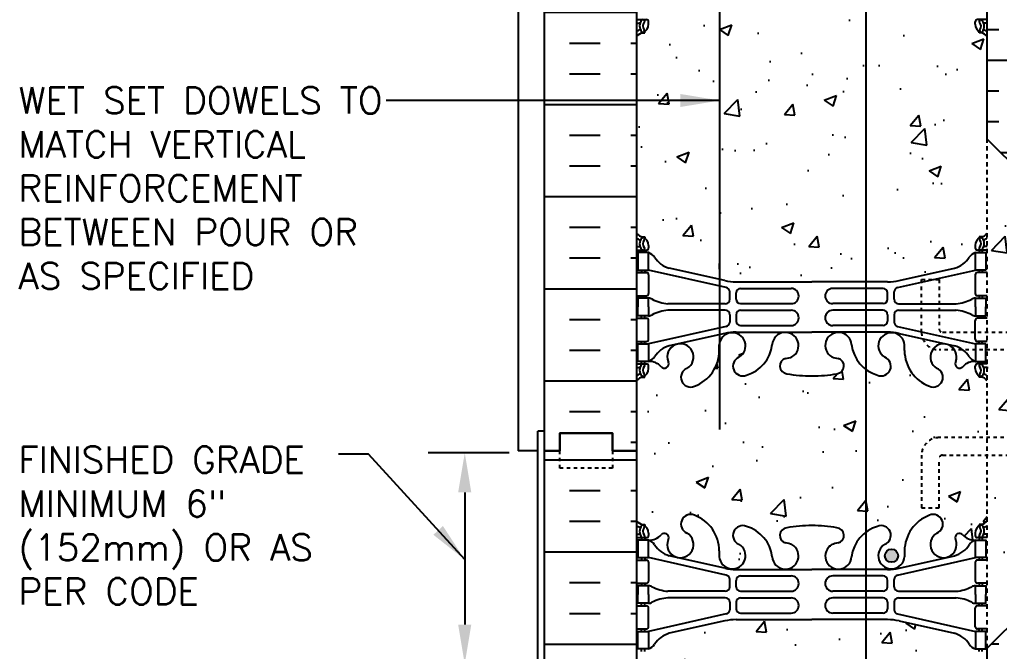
# Model space of a CAD drawing. Header units: inches. Extents: x 23.5 to 82.7, y -12.5 to 63.7.
# Drawn here: x 28.64 to 56.57, y 17.29 to 35.29 of the extents above; entities that cross this region are included whole.
import ezdxf

# ---------------------------------------------------------------- set-up
doc = ezdxf.new("R2010")
doc.units = ezdxf.units.IN
doc.header["$LTSCALE"] = 0.5
doc.header["$MEASUREMENT"] = 0
doc.linetypes.add('DASHED2', pattern=[0.375, 0.25, -0.125])
doc.linetypes.add('HIDDEN2', pattern=[0.1875, 0.125, -0.0625])
for name, color, linetype in [('HATCH', 12, 'Continuous'), ('LINE15', 9, 'Continuous'), ('line25', 2, 'Continuous'), ('LINE3', 3, 'Continuous'), ('LINE50', 5, 'Continuous'), ('LINE9', 9, 'Continuous'), ('TEXT', 4, 'Continuous'), ('Web_Edge', 9, 'Continuous')]:
    doc.layers.add(name, color=color, linetype=linetype)
doc.styles.add('DIM', font='romans.shx', dxfattribs={"width": 0.7})
doc.styles.add('ROMANS', font='romans.shx', dxfattribs={"height": 1.125})
doc.dimstyles.new('ext_12', dxfattribs={"dimscale": 12, "dimtxt": 0.09375, "dimasz": 0.09375, "dimexe": 0.09375, "dimexo": 0.0625, "dimgap": 0.0625, "dimtad": 1, "dimdec": 1, "dimzin": 3, "dimdsep": 46, "dimlunit": 4, "dimtxsty": 'DIM', "dimcen": 0.09, "dimdle": 0.09375, "dimclrt": 4, "dimadec": 0, "dimazin": 0, "dimtfac": 1, "dimtdec": 1, "dimtmove": 2, "dimatfit": 3, "dimfxl": 1, "dimfrac": 2, "dimtolj": 1, "dimtzin": 0, "dimarcsym": 0})

msp = doc.modelspace()

# ---------------------------------------------------------------- hatches: boundary and pattern name
at = {"layer": 'HATCH'}
h = msp.add_hatch(dxfattribs=at)
h.set_pattern_fill('AR-CONC', color=256, scale=0.5)
h.paths.add_polyline_path([(48.606, 54.129), (47.163, 53.807, 0.17445), (46.755, 53.511, -0.168672), (46.569, 53.362), (46.464, 53.362), (46.464, 53.292), (46.512, 53.292, -0.414214), (46.574, 53.229), (46.574, 53.162, -0.249069), (46.464, 52.954), (46.464, 52.913), (46.374, 52.913, 0.088416), (46.228, 52.815), (46.228, 47.2, 0.088416), (46.374, 47.103), (46.464, 47.103), (46.464, 47.061, -0.249069), (46.574, 46.854), (46.574, 46.786, -0.414214), (46.512, 46.724), (46.464, 46.724), (46.464, 46.654), (46.569, 46.654, -0.168672), (46.755, 46.504, 0.17445), (47.163, 46.208), (48.606, 45.886)])
h.paths.add_polyline_path([(51.211, 54.196), (49.07, 54.196, 0.054974), (48.744, 54.16), (48.606, 54.129), (48.606, 45.886), (48.744, 45.855, 0.054974), (49.07, 45.819), (51.211, 45.819)])
h.paths.add_polyline_path([(56.228, 52.815, 0.08841), (56.082, 52.913), (55.992, 52.913), (55.992, 52.954, -0.249069), (55.882, 53.162), (55.882, 53.229, -0.414214), (55.945, 53.292), (55.992, 53.292), (55.992, 53.362), (55.887, 53.362, -0.168672), (55.701, 53.511, 0.17445), (55.294, 53.807), (53.713, 54.16, 0.054974), (53.386, 54.196), (51.211, 54.196), (51.211, 45.819), (51.228, 45.819), (53.386, 45.819, 0.054974), (53.713, 45.855), (55.294, 46.208, 0.17445), (55.701, 46.504, -0.168672), (55.887, 46.654), (55.992, 46.654), (55.992, 46.724), (55.945, 46.724, -0.414214), (55.882, 46.786), (55.882, 46.854, -0.249069), (55.992, 47.061), (55.992, 47.103), (56.082, 47.103, 0.08841), (56.228, 47.2)])
h.paths.add_polyline_path([(51.211, 58.115), (51.103, 58.008), (51.103, 59.008), (51.103, 60.008), (50.103, 59.008), (46.228, 59.008), (46.228, 57.008, 0.088416), (46.374, 56.91), (46.464, 56.91), (46.464, 56.869, -0.249069), (46.574, 56.662), (46.574, 56.594, -0.414214), (46.512, 56.532), (46.464, 56.532), (46.464, 56.462), (46.569, 56.462), (46.569, 55.962), (48.787, 55.465, -0.351061), (48.885, 55.343), (48.885, 55.131, -0.414214), (48.76, 55.006), (47.122, 55.006, -0.103731), (46.661, 55.14, 0.108703), (46.569, 55.162), (46.569, 54.912), (46.569, 54.662, 0.108703), (46.661, 54.683, -0.103731), (47.122, 54.817), (48.76, 54.817, -0.414214), (48.885, 54.692), (48.885, 54.48, -0.351061), (48.787, 54.358), (46.569, 53.862), (46.569, 53.362, 0.155529), (46.745, 53.496, -0.180914), (47.163, 53.807), (48.606, 54.129), (48.744, 54.16, -0.054974), (49.07, 54.196), (51.211, 54.196), (51.211, 55.627), (50.472, 55.634, 0.767802), (50.659, 56.334, 0.055617), (50.48, 56.38, -0.843243), (50.515, 56.812, -0.046405), (51.211, 56.877)])
h.paths.add_polyline_path([(48.924, 55.634, -0.030451), (48.744, 55.663), (47.397, 55.969, 0.859035), (47.665, 56.66, -1), (47.879, 57.171, -0.311223), (48.588, 56.155), (48.587, 55.99, 0.371467)], flags=16)
h.paths.add_polyline_path([(50.66, 56.009, -1), (50.285, 56.009, -1)], flags=16)
h.paths.add_polyline_path([(50.637, 55.44, -1), (50.637, 55.006), (49.197, 55.006, -0.414214), (49.072, 55.131), (49.072, 55.315, -0.414214), (49.197, 55.44)], flags=16)
h.paths.add_polyline_path([(50.637, 54.817, -1), (50.637, 54.383), (49.197, 54.383, -0.414214), (49.072, 54.508), (49.072, 54.692, -0.414214), (49.197, 54.817)], flags=16)
h.paths.add_polyline_path([(56.228, 59.008), (52.103, 59.008), (51.211, 58.115), (51.211, 56.877, -0.048684), (51.942, 56.812, -0.843243), (51.976, 56.38, 0.055617), (51.797, 56.334, 1.604516), (52.356, 55.959, -0.307094), (53.094, 56.854, -1), (53.308, 56.343, 1.661382), (53.869, 55.99), (53.869, 56.136, -0.316114), (54.578, 57.171, -1), (54.791, 56.66, 2.155404), (55.33, 56.466), (55.318, 56.487, -0.834375), (55.53, 56.613, 0.23174), (55.887, 56.462), (55.992, 56.462), (55.992, 56.532), (55.945, 56.532, -0.414214), (55.882, 56.594), (55.882, 56.662, -0.249069), (55.992, 56.869), (55.992, 56.91), (56.082, 56.91, 0.08841), (56.228, 57.008)])
h.paths.add_polyline_path([(48.606, 36.129), (47.163, 35.807, 0.17445), (46.755, 35.511, -0.168672), (46.569, 35.362), (46.464, 35.362), (46.464, 35.292), (46.512, 35.292, -0.414214), (46.574, 35.229), (46.574, 35.162, -0.249069), (46.464, 34.954), (46.464, 34.913), (46.374, 34.913, 0.088416), (46.228, 34.815), (46.228, 29.2, 0.088416), (46.374, 29.103), (46.464, 29.103), (46.464, 29.061, -0.249069), (46.574, 28.854), (46.574, 28.786, -0.414214), (46.512, 28.724), (46.464, 28.724), (46.464, 28.654), (46.569, 28.654, -0.168672), (46.755, 28.504, 0.17445), (47.163, 28.208), (48.606, 27.886)])
h.paths.add_polyline_path([(52.769, 36.196), (51.228, 36.196), (49.07, 36.196, 0.054974), (48.744, 36.16), (48.606, 36.129), (48.606, 27.886), (48.744, 27.855, 0.054974), (49.07, 27.819), (51.228, 27.819), (52.769, 27.819)])
h.paths.add_polyline_path([(56.228, 34.815, 0.08841), (56.082, 34.913), (55.992, 34.913), (55.992, 34.954, -0.249069), (55.882, 35.162), (55.882, 35.229, -0.414214), (55.945, 35.292), (55.992, 35.292), (55.992, 35.362), (55.887, 35.362, -0.168672), (55.701, 35.511, 0.17445), (55.294, 35.807), (53.713, 36.16, 0.054974), (53.386, 36.196), (52.769, 36.196), (52.769, 27.819), (53.386, 27.819, 0.054974), (53.713, 27.855), (55.294, 28.208, 0.17445), (55.701, 28.504, -0.168672), (55.887, 28.654), (55.992, 28.654), (55.992, 28.724), (55.945, 28.724, -0.414214), (55.882, 28.786), (55.882, 28.854, -0.249069), (55.992, 29.061), (55.992, 29.103), (56.082, 29.103, 0.08841), (56.228, 29.2), (56.228, 31.883)])
h.paths.add_polyline_path([(52.769, 25.323, -0.206925), (52.358, 26.034, 1.661382), (51.797, 25.681, 0.055617), (51.976, 25.635, -0.843243), (51.942, 25.203, -0.047544), (51.228, 25.138, -0.047544), (50.515, 25.203, -0.843243), (50.48, 25.635, 0.055617), (50.659, 25.681, 1.661382), (50.098, 26.034, -0.30095), (49.362, 25.161, -1), (49.149, 25.672, 1.661382), (48.587, 26.025), (48.588, 25.86, -0.311223), (47.879, 24.844, -1), (47.665, 25.355, 2.155404), (47.127, 25.55), (47.138, 25.528, -0.834375), (46.927, 25.403, 0.23174), (46.569, 25.554), (46.464, 25.554), (46.464, 25.484), (46.512, 25.484, -0.414214), (46.574, 25.421), (46.574, 25.354, -0.249069), (46.464, 25.147), (46.464, 25.105), (46.374, 25.105, 0.088416), (46.228, 25.008), (46.228, 23.008), (46.228, 21.008, 0.088416), (46.374, 20.91), (46.464, 20.91), (46.464, 20.869, -0.249069), (46.574, 20.662), (46.574, 20.594, -0.414214), (46.512, 20.532), (46.464, 20.532), (46.464, 20.462), (46.569, 20.462, 0.231736), (46.927, 20.613, -0.8344), (47.138, 20.487), (47.127, 20.466, 2.155404), (47.665, 20.66, -1), (47.879, 21.171, -0.311223), (48.588, 20.155), (48.587, 19.99, 1.661382), (49.149, 20.343, -1), (49.362, 20.854, -0.30095), (50.098, 19.982, 1.661382), (50.659, 20.334, 0.055617), (50.48, 20.38, -0.843243), (50.515, 20.812, -0.047544), (51.228, 20.877, -0.047544), (51.942, 20.812, -0.843243), (51.976, 20.38, 0.055617), (51.797, 20.334, 1.661382), (52.358, 19.982, -0.206925), (52.769, 20.692)])
h.paths.add_polyline_path([(54.353, 22.883, -0.414214), (54.853, 23.383), (56.228, 23.383), (56.228, 25.008, 0.08841), (56.082, 25.105), (55.992, 25.105), (55.992, 25.147, -0.249069), (55.882, 25.354), (55.882, 25.421, -0.414214), (55.945, 25.484), (55.992, 25.484), (55.992, 25.554), (55.887, 25.554, 0.231736), (55.53, 25.403, -0.8344), (55.318, 25.528), (55.33, 25.55, 0.235665), (55.294, 25.883), (54.853, 25.883, -0.086721), (54.684, 25.912, 0.457284), (54.791, 25.355, -1), (54.578, 24.844, -0.311223), (53.869, 25.86), (53.869, 26.025, 1.661382), (53.308, 25.672, -1), (53.094, 25.161, -0.088513), (52.769, 25.323), (52.769, 20.692, -0.088513), (53.094, 20.854, -1), (53.308, 20.343, 1.661382), (53.869, 19.99), (53.869, 20.155, -0.311223), (54.578, 21.171, -1), (54.791, 20.66, 2.155404), (55.33, 20.466), (55.318, 20.487, -0.834375), (55.53, 20.613, 0.23174), (55.887, 20.462), (55.992, 20.462), (55.992, 20.532), (55.945, 20.532, -0.414214), (55.882, 20.594), (55.882, 20.662, -0.249069), (55.992, 20.869), (55.992, 20.91), (56.082, 20.91, 0.08841), (56.228, 21.008), (56.228, 22.883), (54.953, 22.883, 0.414214), (54.853, 22.783), (54.853, 21.383), (54.353, 21.383)])
h.paths.add_polyline_path([(53.683, 20.018, -1), (53.308, 20.018, -1)], flags=16)
h.paths.add_polyline_path([(52.769, 18.196), (51.228, 18.196), (49.07, 18.196, 0.054974), (48.744, 18.16), (47.163, 17.807, 0.180914), (46.745, 17.496, -0.155529), (46.569, 17.362), (46.464, 17.362), (46.464, 17.292), (46.512, 17.292, -0.414214), (46.574, 17.229), (46.574, 17.162, -0.249069), (46.464, 16.954), (46.464, 16.913), (46.374, 16.913, 0.088416), (46.228, 16.815), (46.228, 11.2, 0.088416), (46.374, 11.103), (46.464, 11.103), (46.464, 11.061, -0.249069), (46.574, 10.854), (46.574, 10.786, -0.414214), (46.512, 10.724), (46.464, 10.724), (46.464, 10.654), (46.569, 10.654, -0.155529), (46.745, 10.52, 0.180914), (47.163, 10.208), (48.744, 9.855, 0.054974), (49.07, 9.819), (51.228, 9.819), (52.769, 9.819)])
h.paths.add_polyline_path([(56.228, 16.815, 0.08841), (56.082, 16.913), (55.992, 16.913), (55.992, 16.954, -0.249069), (55.882, 17.162), (55.882, 17.229, -0.414214), (55.945, 17.292), (55.992, 17.292), (55.992, 17.362), (55.887, 17.362, -0.155529), (55.712, 17.496, 0.180914), (55.294, 17.807), (53.713, 18.16, 0.054974), (53.386, 18.196), (52.769, 18.196), (52.769, 9.819), (53.386, 9.819, 0.054974), (53.713, 9.855), (55.294, 10.208, 0.180914), (55.712, 10.52, -0.155529), (55.887, 10.654), (55.992, 10.654), (55.992, 10.724), (55.945, 10.724, -0.414214), (55.882, 10.786), (55.882, 10.854, -0.249069), (55.992, 11.061), (55.992, 11.103), (56.082, 11.103, 0.08841), (56.228, 11.2)])
h.paths.add_polyline_path([(52.769, 7.323, -0.212797), (52.356, 8.057, 1.604516), (51.797, 7.681, 0.055617), (51.976, 7.635, -0.843243), (51.942, 7.203, -0.047544), (51.228, 7.138, -0.047544), (50.515, 7.203, -0.843243), (50.48, 7.635, 0.055617), (50.659, 7.681, 1.604516), (50.101, 8.057, -0.307094), (49.362, 7.161, -1), (49.149, 7.672, 1.661382), (48.587, 8.025), (48.588, 7.88, -0.316114), (47.879, 6.844, -1), (47.665, 7.355, 2.155404), (47.127, 7.55), (47.138, 7.528, -0.834375), (46.927, 7.403, 0.23174), (46.569, 7.554), (46.464, 7.554), (46.464, 7.484), (46.512, 7.484, -0.414214), (46.574, 7.421), (46.574, 7.354, -0.249069), (46.464, 7.147), (46.464, 7.105), (46.374, 7.105, 0.088416), (46.228, 7.008), (46.228, 5.008), (50.103, 5.008), (51.103, 6.008), (51.103, 5.008), (51.103, 4.008), (52.103, 5.008), (52.769, 5.008)])
h.paths.add_polyline_path([(56.228, 7.008, 0.08841), (56.082, 7.105), (55.992, 7.105), (55.992, 7.147, -0.249069), (55.882, 7.354), (55.882, 7.421, -0.414214), (55.945, 7.484), (55.992, 7.484), (55.992, 7.554), (55.887, 7.554, 0.231736), (55.53, 7.403, -0.8344), (55.318, 7.528), (55.33, 7.55, 2.155404), (54.791, 7.355, -1), (54.578, 6.844, -0.311223), (53.869, 7.86), (53.869, 8.025, 1.661382), (53.308, 7.672, -1), (53.094, 7.161, -0.088513), (52.769, 7.323), (52.769, 5.008), (56.228, 5.008)])
h = msp.add_hatch(dxfattribs=at)
h.set_pattern_fill('INSUL', color=256, scale=7, style=0)
h.set_pattern_definition([(0, (-2879.9333, -374.0018), (0, 2.625), []), (0, (-2879.9333, -373.1268), (0, 2.625), [0.875, -0.875]), (0, (-2879.9333, -372.2518), (0, 2.625), [0.875, -0.875])])
h.paths.add_polyline_path([(43.603, 23.008), (44.041, 23.008), (44.041, 23.508), (45.541, 23.508), (45.541, 23.008), (46.228, 23.008), (46.228, 41.008), (45.541, 41.008), (45.541, 41.508), (44.041, 41.508), (44.041, 41.008), (43.603, 41.008)])
h = msp.add_hatch(dxfattribs=at)
h.set_pattern_fill('INSUL', color=256, scale=7, style=0)
h.set_pattern_definition([(0, (36.427, -7.867), (0, 2.625), []), (0, (36.427, -6.992), (0, 2.625), [0.875, -0.875]), (0, (36.427, -6.117), (0, 2.625), [0.875, -0.875])])
h.paths.add_polyline_path([(56.228, 31.883), (58.853, 29.258), (58.853, 41.008), (58.416, 41.008), (58.416, 40.508), (56.916, 40.508), (56.916, 41.008), (56.228, 41.008)])
h.paths.add_polyline_path([(58.853, 20.008), (56.228, 17.383), (56.228, 5.008), (56.916, 5.008), (56.916, 5.508), (58.416, 5.508), (58.416, 5.008), (58.853, 5.008)])
h = msp.add_hatch(dxfattribs=at)
h.set_pattern_fill('AR-CONC', color=256, scale=0.5, style=0)
h.set_pattern_definition([(50, (-77.1957, -130.6316), (3.5863, -0.31376), [0.375, -4.125]), (355, (-77.1957, -130.6316), (-0.693757, 3.76096), [0.3, -3.3]), (100.4514, (-76.897, -130.6577), (2.892547, 3.4472), [0.3187, -3.50571]), (46.1842, (-77.1957, -129.6316), (5.336205, -0.827595), [0.5625, -6.1875]), (96.6356, (-76.751, -129.7005), (4.67331, 4.87059), [0.47805, -5.25856]), (351.1842, (-77.1957, -129.6316), (4.67331, 4.8706), [0.45, -4.95]), (21, (-76.6957, -129.8816), (2.984535, -2.013094), [0.375, -4.125]), (326, (-76.6957, -129.8816), (1.216577, 3.62575), [0.3, -3.3]), (71.4514, (-76.447, -130.0493), (4.201113, 1.61265), [0.3187, -3.50571]), (37.5, (-77.1957, -130.6316), (0.060799, 1.664469), [0, -3.26, 0, -3.35, 0, -3.3125]), (7.5, (-77.1957, -130.6316), (1.315348, 1.972059), [0, -1.91, 0, -3.185, 0, -1.2625]), (327.5, (-78.3107, -130.6316), (2.669112, -0.112774), [0, -1.25, 0, -3.9, 0, -5.175]), (317.5, (-78.8107, -130.6316), (2.91593, 0.500525), [0, -1.625, 0, -2.59, 0, -3.675])])
h.paths.add_polyline_path([(58.853, 26.695), (56.228, 26.695), (56.228, 22.57), (58.853, 22.57)])
h.paths.add_polyline_path([(58.853, 21.133), (58.853, 22.07), (56.228, 22.07), (56.228, 18.508)])
h.paths.add_polyline_path([(56.228, 30.758), (56.228, 27.195), (58.853, 27.195), (58.853, 28.133)])
h = msp.add_hatch(dxfattribs=at)
h.set_pattern_fill('INSUL', color=256, scale=7, style=0)
h.set_pattern_definition([(0, (-2879.9333, -392.0018), (0, 2.625), []), (0, (-2879.9333, -391.1268), (0, 2.625), [0.875, -0.875]), (0, (-2879.9333, -390.2518), (0, 2.625), [0.875, -0.875])])
h.paths.add_polyline_path([(43.603, 5.008), (44.041, 5.008), (44.041, 5.508), (45.541, 5.508), (45.541, 5.008), (46.228, 5.008), (46.228, 23.008), (45.541, 23.008), (45.541, 23.508), (44.041, 23.508), (44.041, 23.008), (43.603, 23.008)])
at = {"layer": 'LINE3'}
msp.add_hatch(color=256, dxfattribs=at).paths.add_polyline_path([(53.308, 20.018, 1), (53.683, 20.018, 1)])

# ---------------------------------------------------------------- linework, layer by layer
at = {"layer": 'LINE15', "linetype": 'HIDDEN2'}
for points in [[(61.103, 25.883), (54.853, 25.883, -0.414214), (54.353, 26.383), (54.353, 27.883), (54.853, 27.883), (54.853, 26.483, 0.414214), (54.953, 26.383), (61.103, 26.383)], [(61.103, 23.383), (54.853, 23.383, 0.414214), (54.353, 22.883), (54.353, 21.383), (54.853, 21.383), (54.853, 22.783, -0.414214), (54.953, 22.883), (61.103, 22.883)]]:
    msp.add_lwpolyline(points, format="xyb", dxfattribs=at)
at = {"layer": 'line25'}
for p, q in [((46.228, 41.008), (46.228, 23.008)), ((56.228, 31.883), (56.228, 41.008)), ((58.853, 29.258), (56.228, 31.883)), ((46.228, 23.008), (46.228, 5.008)), ((58.853, 20.008), (56.228, 17.383)), ((56.228, 5.008), (56.228, 17.383))]:
    msp.add_line(p, q, dxfattribs=at)
at = {"layer": 'LINE3'}
for p, q in [((48.606, 23.612), (48.606, 58.32)), ((52.769, 39.556), (52.769, 5.008))]:
    msp.add_line(p, q, dxfattribs=at)
msp.add_circle((53.495, 20.018), 0.188, dxfattribs=at)
at = {"layer": 'LINE50'}
for p, q in [((43.603, 23.008), (43.603, 41.008)), ((43.603, 5.008), (43.603, 23.008))]:
    msp.add_line(p, q, dxfattribs=at)
for points in [[(46.228, 23.008), (45.541, 23.008), (45.541, 23.508), (44.041, 23.508), (44.041, 23.008), (43.603, 23.008)], [(43.603, 23.008), (44.041, 23.008), (44.041, 23.508), (45.541, 23.508), (45.541, 23.008), (46.228, 23.008)]]:
    msp.add_lwpolyline(points, dxfattribs=at)
at = {"layer": 'LINE9'}
for p, q in [((42.853, 59.008), (42.853, 23.008)), ((43.416, 11.567), (43.416, 23.567)), ((43.603, 23.567), (43.416, 23.567)), ((43.416, 23.008), (42.853, 23.008))]:
    msp.add_line(p, q, dxfattribs=at)
at = {"layer": 'LINE9', "linetype": 'DASHED2'}
msp.add_line((56.228, 17.383), (56.228, 31.883), dxfattribs=at)
at = {"layer": 'LINE9', "linetype": 'DASHED2', "ltscale": 0.15}
msp.add_lwpolyline([(45.541, 23.008), (45.541, 23.008), (45.541, 22.508), (44.041, 22.508), (44.041, 23.008), (44.041, 23.008)], dxfattribs=at)
at = {"layer": 'TEXT'}
for p, q in [((42.603, 22.945), (40.294, 22.945)), ((41.333, 21.82), (41.333, 18.056))]:
    msp.add_line(p, q, dxfattribs=at)
for points in [[(41.145, 21.82), (41.52, 21.82), (41.333, 22.945)], [(41.144, 18.056), (41.519, 18.056), (41.332, 16.931)]]:
    msp.add_solid(points, dxfattribs=at)
at = {"layer": 'Web_Edge'}
for p, q in [((46.228, 35.292), (46.512, 35.292)), ((46.228, 35.192), (46.306, 35.192)), ((46.574, 35.162), (46.574, 35.229)), ((55.882, 35.162), (55.882, 35.229)), ((56.228, 35.292), (55.945, 35.292)), ((56.228, 35.192), (56.15, 35.192)), ((46.374, 34.913), (46.464, 34.913)), ((46.464, 34.913), (46.464, 34.954)), ((55.992, 34.913), (55.992, 34.954)), ((56.082, 34.913), (55.992, 34.913)), ((46.374, 20.91), (46.464, 20.91)), ((46.464, 20.91), (46.464, 20.869)), ((56.082, 20.91), (55.992, 20.91)), ((55.992, 20.91), (55.992, 20.869)), ((46.228, 20.632), (46.306, 20.632)), ((46.228, 20.532), (46.512, 20.532)), ((46.374, 20.532), (46.374, 20.462)), ((46.464, 20.532), (46.464, 20.462)), ((46.574, 20.662), (46.574, 20.594)), ((47.127, 20.466), (47.138, 20.487)), ((55.33, 20.466), (55.318, 20.487)), ((55.882, 20.662), (55.882, 20.594)), ((56.228, 20.532), (55.945, 20.532)), ((55.992, 20.532), (55.992, 20.462)), ((56.082, 20.532), (56.082, 20.462)), ((56.228, 20.632), (56.15, 20.632)), ((48.588, 20.155), (48.587, 19.99)), ((53.869, 20.155), (53.869, 19.99)), ((46.228, 19.892), (46.512, 19.892)), ((46.374, 19.962), (46.374, 19.892)), ((46.464, 19.962), (46.464, 19.892)), ((48.787, 19.465), (46.569, 19.962)), ((46.574, 19.829), (46.574, 19.294)), ((48.744, 19.663), (47.163, 20.016)), ((53.67, 19.465), (55.887, 19.962)), ((53.713, 19.663), (55.294, 20.016)), ((55.882, 19.829), (55.882, 19.294)), ((56.228, 19.892), (55.945, 19.892)), ((55.992, 19.962), (55.992, 19.892)), ((56.082, 19.962), (56.082, 19.892)), ((49.07, 19.627), (51.228, 19.627)), ((53.386, 19.627), (51.228, 19.627)), ((48.885, 19.131), (48.885, 19.343)), ((49.072, 19.131), (49.072, 19.315)), ((49.197, 19.44), (50.637, 19.44)), ((53.26, 19.44), (51.82, 19.44)), ((53.385, 19.131), (53.385, 19.315)), ((53.572, 19.131), (53.572, 19.343)), ((46.228, 19.232), (46.512, 19.232)), ((46.374, 19.232), (46.374, 19.162)), ((46.464, 19.232), (46.464, 19.162)), ((48.76, 19.006), (47.122, 19.006)), ((49.197, 19.006), (50.637, 19.006)), ((53.26, 19.006), (51.82, 19.006)), ((53.697, 19.006), (55.335, 19.006)), ((56.228, 19.232), (55.945, 19.232)), ((55.992, 19.232), (55.992, 19.162)), ((56.082, 19.232), (56.082, 19.162)), ((48.76, 18.817), (47.122, 18.817)), ((49.197, 18.817), (50.637, 18.817)), ((53.26, 18.817), (51.82, 18.817)), ((53.697, 18.817), (55.335, 18.817)), ((46.228, 18.592), (46.512, 18.592)), ((46.374, 18.592), (46.374, 18.662)), ((46.464, 18.592), (46.464, 18.662)), ((46.574, 17.994), (46.574, 18.529)), ((48.885, 18.692), (48.885, 18.48)), ((49.072, 18.692), (49.072, 18.508)), ((53.385, 18.692), (53.385, 18.508)), ((53.572, 18.692), (53.572, 18.48)), ((55.882, 17.994), (55.882, 18.529)), ((56.228, 18.592), (55.945, 18.592)), ((55.992, 18.592), (55.992, 18.662)), ((56.082, 18.592), (56.082, 18.662)), ((48.787, 18.358), (46.569, 17.862)), ((48.744, 18.16), (47.163, 17.807)), ((49.07, 18.196), (51.228, 18.196)), ((49.197, 18.383), (50.637, 18.383)), ((53.386, 18.196), (51.228, 18.196)), ((53.26, 18.383), (51.82, 18.383)), ((53.67, 18.358), (55.887, 17.862)), ((53.713, 18.16), (55.294, 17.807)), ((46.228, 17.932), (46.512, 17.932)), ((46.374, 17.862), (46.374, 17.932)), ((46.464, 17.862), (46.464, 17.932)), ((56.228, 17.932), (55.945, 17.932)), ((55.992, 17.862), (55.992, 17.932)), ((56.082, 17.862), (56.082, 17.932)), ((46.374, 17.292), (46.374, 17.362)), ((46.464, 17.292), (46.464, 17.362)), ((55.992, 17.292), (55.992, 17.362)), ((56.082, 17.292), (56.082, 17.362))]:
    msp.add_line(p, q, dxfattribs=at)
at = {"layer": 'Web_Edge', "color": 8}
for p, q in [((46.374, 29.103), (46.464, 29.103)), ((46.464, 29.103), (46.464, 29.061)), ((56.082, 29.103), (55.992, 29.103)), ((55.992, 29.103), (55.992, 29.061)), ((46.228, 28.824), (46.306, 28.824)), ((46.574, 28.854), (46.574, 28.786)), ((55.882, 28.854), (55.882, 28.786)), ((56.228, 28.824), (56.15, 28.824)), ((46.228, 28.724), (46.512, 28.724)), ((46.374, 28.724), (46.374, 28.654)), ((46.464, 28.724), (46.464, 28.654)), ((56.228, 28.724), (55.945, 28.724)), ((55.992, 28.724), (55.992, 28.654)), ((56.082, 28.724), (56.082, 28.654)), ((48.744, 27.855), (47.163, 28.208)), ((48.588, 28.347), (48.587, 28.183)), ((53.713, 27.855), (55.294, 28.208)), ((46.228, 28.084), (46.512, 28.084)), ((46.374, 28.154), (46.374, 28.084)), ((46.464, 28.154), (46.464, 28.084)), ((48.787, 27.657), (46.569, 28.154)), ((46.574, 28.021), (46.574, 27.486)), ((53.67, 27.657), (55.887, 28.154)), ((55.882, 28.021), (55.882, 27.486)), ((56.228, 28.084), (55.945, 28.084)), ((55.992, 28.154), (55.992, 28.084)), ((56.082, 28.154), (56.082, 28.084)), ((49.07, 27.819), (51.228, 27.819)), ((53.386, 27.819), (51.228, 27.819)), ((46.228, 27.424), (46.512, 27.424)), ((46.374, 27.424), (46.374, 27.354)), ((46.464, 27.424), (46.464, 27.354)), ((48.885, 27.323), (48.885, 27.535)), ((49.072, 27.324), (49.072, 27.508)), ((49.197, 27.633), (50.637, 27.633)), ((53.26, 27.633), (51.82, 27.633)), ((53.385, 27.324), (53.385, 27.508)), ((53.572, 27.323), (53.572, 27.535)), ((56.228, 27.424), (55.945, 27.424)), ((55.992, 27.424), (55.992, 27.354)), ((56.082, 27.424), (56.082, 27.354)), ((48.76, 27.198), (47.122, 27.198)), ((49.197, 27.199), (50.637, 27.199)), ((53.26, 27.199), (51.82, 27.199)), ((53.697, 27.198), (55.335, 27.198)), ((46.374, 26.784), (46.374, 26.854)), ((46.464, 26.784), (46.464, 26.854)), ((48.76, 27.01), (47.122, 27.01)), ((48.885, 26.885), (48.885, 26.672)), ((49.072, 26.884), (49.072, 26.7)), ((49.197, 27.009), (50.637, 27.009)), ((53.26, 27.009), (51.82, 27.009)), ((53.385, 26.884), (53.385, 26.7)), ((53.572, 26.885), (53.572, 26.672)), ((53.697, 27.01), (55.335, 27.01)), ((55.992, 26.784), (55.992, 26.854)), ((56.082, 26.784), (56.082, 26.854)), ((46.228, 26.784), (46.512, 26.784)), ((48.787, 26.55), (46.569, 26.054)), ((46.574, 26.186), (46.574, 26.721)), ((49.197, 26.575), (50.637, 26.575)), ((53.26, 26.575), (51.82, 26.575)), ((53.67, 26.55), (55.887, 26.054)), ((55.882, 26.186), (55.882, 26.721)), ((56.228, 26.784), (55.945, 26.784)), ((48.744, 26.352), (47.163, 25.999)), ((49.07, 26.388), (51.228, 26.388)), ((53.386, 26.388), (51.228, 26.388)), ((53.713, 26.352), (55.294, 25.999)), ((46.228, 26.124), (46.512, 26.124)), ((46.374, 26.054), (46.374, 26.124)), ((46.464, 26.054), (46.464, 26.124)), ((48.588, 25.86), (48.587, 26.025)), ((53.869, 25.86), (53.869, 26.025)), ((56.228, 26.124), (55.945, 26.124)), ((55.992, 26.054), (55.992, 26.124)), ((56.082, 26.054), (56.082, 26.124)), ((46.228, 25.484), (46.512, 25.484)), ((46.374, 25.484), (46.374, 25.554)), ((46.464, 25.484), (46.464, 25.554)), ((46.574, 25.354), (46.574, 25.421)), ((47.127, 25.55), (47.138, 25.528)), ((55.33, 25.55), (55.318, 25.528)), ((55.882, 25.354), (55.882, 25.421)), ((56.228, 25.484), (55.945, 25.484)), ((55.992, 25.484), (55.992, 25.554)), ((56.082, 25.484), (56.082, 25.554)), ((46.228, 25.384), (46.306, 25.384)), ((46.464, 25.105), (46.464, 25.147)), ((55.992, 25.105), (55.992, 25.147)), ((56.228, 25.384), (56.15, 25.384)), ((46.374, 25.105), (46.464, 25.105)), ((56.082, 25.105), (55.992, 25.105))]:
    msp.add_line(p, q, dxfattribs=at)
for points in [[(46.269, 28.154), (46.569, 28.154), (46.569, 28.654), (46.269, 28.654)], [(56.187, 28.154), (55.887, 28.154), (55.887, 28.654), (56.187, 28.654)], [(46.269, 26.054), (46.569, 26.054), (46.569, 25.554), (46.269, 25.554)], [(56.187, 26.054), (55.887, 26.054), (55.887, 25.554), (56.187, 25.554)]]:
    msp.add_lwpolyline(points, close=True, dxfattribs=at)
for points in [[(46.569, 27.104), (46.569, 27.354), (46.269, 27.354), (46.269, 27.104)], [(46.569, 27.104), (46.569, 26.854), (46.269, 26.854), (46.269, 27.104)], [(55.887, 27.104), (55.887, 27.354), (56.187, 27.354), (56.187, 27.104)], [(55.887, 27.104), (55.887, 26.854), (56.187, 26.854), (56.187, 27.104)]]:
    msp.add_lwpolyline(points, dxfattribs=at)
at = {"layer": 'Web_Edge'}
for points in [[(46.269, 19.962), (46.569, 19.962), (46.569, 20.462), (46.269, 20.462)], [(56.187, 19.962), (55.887, 19.962), (55.887, 20.462), (56.187, 20.462)], [(46.269, 17.862), (46.569, 17.862), (46.569, 17.362), (46.269, 17.362)], [(56.187, 17.862), (55.887, 17.862), (55.887, 17.362), (56.187, 17.362)]]:
    msp.add_lwpolyline(points, close=True, dxfattribs=at)
for points in [[(46.569, 18.912), (46.569, 19.162), (46.269, 19.162), (46.269, 18.912)], [(55.887, 18.912), (55.887, 19.162), (56.187, 19.162), (56.187, 18.912)], [(46.569, 18.912), (46.569, 18.662), (46.269, 18.662), (46.269, 18.912)], [(55.887, 18.912), (55.887, 18.662), (56.187, 18.662), (56.187, 18.912)]]:
    msp.add_lwpolyline(points, dxfattribs=at)
for centre, radius, start, end in [((46.306, 35.172), 0.0196, 344.5099, 90.5968), ((46.568, 35.107), 0.25, 137.5391, 219.8855), ((46.417, 35.245), 0.045, 317.5391, 137.5391), ((46.568, 35.107), 0.16, 137.5391, 219.9999), ((46.512, 35.229), 0.0625, 360, 90), ((55.945, 35.229), 0.0625, 90, 180), ((56.04, 35.245), 0.045, 42.4609, 222.4609), ((55.889, 35.107), 0.16, 320.0001, 42.4609), ((55.889, 35.107), 0.25, 320.1145, 42.4609), ((56.15, 35.172), 0.0196, 89.4032, 195.4901), ((46.574, 34.454), 0.6, 114.9252, 125.2168), ((46.574, 34.454), 0.5, 109.4712, 133.7891), ((46.312, 35.017), 0.021, 296.0043, 16.536), ((46.41, 34.976), 0.045, 220.8121, 38.552), ((46.324, 35.162), 0.25, 289.4712, 360), ((56.132, 35.162), 0.25, 180, 250.5288), ((56.046, 34.976), 0.045, 141.448, 319.1879), ((55.882, 34.454), 0.5, 46.2122, 70.5288), ((56.144, 35.017), 0.021, 163.464, 243.9957), ((55.882, 34.454), 0.6, 54.7842, 65.0748), ((46.574, 21.369), 0.5, 226.2109, 250.5288), ((47.772, 20.916), 0.277, 67.32, 247.32), ((47.496, 20.149), 1.092, 0.3332, 69.4825), ((54.96, 20.149), 1.092, 110.5175, 179.6668), ((54.684, 20.916), 0.277, 292.68, 112.68), ((55.882, 21.369), 0.5, 289.4712, 313.7878), ((46.574, 21.369), 0.6, 234.7832, 245.0748), ((46.568, 20.716), 0.25, 140.1145, 222.4609), ((46.312, 20.806), 0.021, 343.464, 63.9957), ((46.41, 20.847), 0.045, 321.448, 139.1879), ((46.324, 20.662), 0.25, 0, 70.5288), ((46.568, 20.716), 0.16, 140.0001, 222.4609), ((49.255, 20.598), 0.277, 67.32, 247.32), ((49.071, 19.862), 1.034, 6.6669, 73.6635), ((50.534, 20.593), 0.22, 95.1835, 255.7396), ((51.211, 17.1), 3.777, 89.7394, 100.6275), ((51.246, 17.1), 3.777, 79.3725, 90.2606), ((51.922, 20.593), 0.22, 284.2604, 84.8165), ((53.385, 19.862), 1.034, 106.3365, 173.3331), ((53.201, 20.598), 0.277, 292.68, 112.68), ((56.132, 20.662), 0.25, 109.4712, 180), ((56.046, 20.847), 0.045, 40.8121, 218.552), ((55.889, 20.716), 0.16, 317.5391, 39.9999), ((55.889, 20.716), 0.25, 317.5391, 39.8855), ((56.144, 20.806), 0.021, 116.0043, 196.536), ((55.882, 21.369), 0.6, 294.9252, 305.2168), ((46.306, 20.651), 0.0196, 269.4032, 15.4901), ((46.417, 20.578), 0.045, 222.4609, 42.4609), ((46.512, 20.594), 0.0625, 270, 0), ((46.594, 20.902), 0.441, 266.7976, 318.9873), ((46.447, 20.119), 0.364, 34.9775, 70.3387), ((47.021, 20.531), 0.125, 339.6243, 138.9873), ((47.478, 20.335), 0.375, 159.6243, 60.0685), ((54.978, 20.335), 0.375, 119.9315, 20.3757), ((55.435, 20.531), 0.125, 41.0127, 200.3757), ((55.863, 20.902), 0.441, 221.0127, 273.2024), ((56.01, 20.119), 0.364, 109.6613, 145.0225), ((55.945, 20.594), 0.0625, 180, 270), ((56.04, 20.578), 0.045, 137.5391, 317.5391), ((56.15, 20.651), 0.0196, 164.5099, 270.5968), ((47.37, 20.73), 0.743, 212.7919, 253.8107), ((48.961, 20.018), 0.375, 184.2448, 60.0685), ((50.472, 20.009), 0.375, 184.2448, 60.0685), ((50.366, 19.554), 0.834, 69.3729, 82.1063), ((51.984, 20.009), 0.375, 119.9315, 355.7552), ((52.091, 19.554), 0.834, 97.8937, 110.6271), ((53.495, 20.018), 0.375, 119.9315, 355.7552), ((55.087, 20.73), 0.743, 286.1893, 327.2081), ((46.512, 19.829), 0.0625, 0, 90), ((55.945, 19.829), 0.0625, 90, 180), ((49.07, 21.127), 1.5, 257.4135, 270), ((53.386, 21.127), 1.5, 270, 282.5865), ((46.512, 19.294), 0.0625, 270, 0), ((48.76, 19.343), 0.125, 0, 77.3767), ((49.197, 19.315), 0.125, 90, 180), ((50.637, 19.223), 0.217, 270, 90), ((51.82, 19.223), 0.217, 90, 270), ((53.26, 19.315), 0.125, 0, 90), ((53.697, 19.343), 0.125, 102.6233, 180), ((55.945, 19.294), 0.0625, 180, 270), ((46.565, 18.943), 0.219, 60.4937, 88.92), ((47.211, 20.172), 1.17, 242.6365, 265.6505), ((48.76, 19.131), 0.125, 270, 0), ((49.197, 19.131), 0.125, 180, 270), ((53.26, 19.131), 0.125, 270, 360), ((53.697, 19.131), 0.125, 180, 270), ((55.246, 20.172), 1.17, 274.3495, 297.3635), ((55.891, 18.943), 0.219, 91.08, 119.5063), ((47.211, 17.651), 1.17, 94.3495, 117.3635), ((48.76, 18.692), 0.125, 0, 90), ((49.197, 18.692), 0.125, 90, 180), ((50.637, 18.6), 0.217, 270, 90), ((51.82, 18.6), 0.217, 90, 270), ((53.26, 18.692), 0.125, 0, 90), ((53.697, 18.692), 0.125, 90, 180), ((55.246, 17.651), 1.17, 62.6365, 85.6505), ((46.512, 18.529), 0.0625, 0, 90), ((46.565, 18.88), 0.219, 271.08, 299.5063), ((48.76, 18.48), 0.125, 282.6233, 0), ((49.197, 18.508), 0.125, 180, 270), ((53.26, 18.508), 0.125, 270, 0), ((53.697, 18.48), 0.125, 180, 257.3767), ((55.891, 18.88), 0.219, 240.4937, 268.92), ((55.945, 18.529), 0.0625, 90, 180), ((49.07, 16.696), 1.5, 90, 102.5865), ((53.386, 16.696), 1.5, 77.4135, 90), ((46.512, 17.994), 0.0625, 270, 0), ((55.945, 17.994), 0.0625, 180, 270), ((47.37, 17.093), 0.743, 106.1893, 147.2081), ((55.087, 17.093), 0.743, 32.7919, 73.8107), ((46.447, 17.704), 0.364, 289.6613, 325.0225), ((56.01, 17.704), 0.364, 214.9775, 250.3387)]:
    msp.add_arc(centre, radius, start, end, dxfattribs=at)
at = {"layer": 'Web_Edge', "color": 8}
for centre, radius, start, end in [((46.574, 29.561), 0.5, 226.2109, 250.5288), ((46.574, 29.561), 0.6, 234.7832, 245.0748), ((46.568, 28.908), 0.25, 140.1145, 222.4609), ((46.41, 29.039), 0.045, 321.448, 139.1879), ((46.324, 28.854), 0.25, 0, 70.5288), ((56.132, 28.854), 0.25, 109.4712, 180), ((56.046, 29.039), 0.045, 40.8121, 218.552), ((55.882, 29.561), 0.5, 289.4712, 313.7878), ((55.889, 28.908), 0.25, 317.5391, 39.8855), ((55.882, 29.561), 0.6, 294.9252, 305.2158), ((46.306, 28.843), 0.0196, 269.4032, 15.4901), ((46.312, 28.998), 0.021, 343.464, 63.9957), ((46.417, 28.77), 0.045, 222.4609, 42.4609), ((46.568, 28.908), 0.16, 140.0001, 222.4609), ((46.512, 28.786), 0.0625, 270, 0), ((55.945, 28.786), 0.0625, 180, 270), ((56.04, 28.77), 0.045, 137.5391, 317.5391), ((55.889, 28.908), 0.16, 317.5391, 39.9999), ((56.144, 28.998), 0.021, 116.0043, 196.536), ((56.15, 28.843), 0.0196, 164.5099, 270.5968), ((46.447, 28.311), 0.364, 34.9775, 70.3387), ((47.37, 28.922), 0.743, 212.7919, 253.8107), ((55.087, 28.922), 0.743, 286.1893, 327.2081), ((56.01, 28.311), 0.364, 109.6613, 145.0225), ((46.512, 28.021), 0.0625, 0, 90), ((55.945, 28.021), 0.0625, 90, 180), ((49.07, 29.319), 1.5, 257.4135, 270), ((48.76, 27.535), 0.125, 0, 77.3767), ((53.386, 29.319), 1.5, 270, 282.5865), ((53.697, 27.535), 0.125, 102.6233, 180), ((46.512, 27.486), 0.0625, 270, 0), ((49.197, 27.508), 0.125, 90, 180), ((50.637, 27.416), 0.217, 270, 90), ((51.82, 27.416), 0.217, 90, 270), ((53.26, 27.508), 0.125, 0, 90), ((55.945, 27.486), 0.0625, 180, 270), ((46.565, 27.135), 0.219, 60.4937, 88.92), ((47.211, 28.365), 1.17, 242.6365, 265.6505), ((48.76, 27.323), 0.125, 270, 0), ((49.197, 27.324), 0.125, 180, 270), ((53.26, 27.324), 0.125, 270, 360), ((53.697, 27.323), 0.125, 180, 270), ((55.246, 28.365), 1.17, 274.3495, 297.3635), ((55.891, 27.135), 0.219, 91.08, 119.5063), ((46.565, 27.073), 0.219, 271.08, 299.5063), ((47.211, 25.843), 1.17, 94.3495, 117.3635), ((48.76, 26.885), 0.125, 0, 90), ((49.197, 26.884), 0.125, 90, 180), ((50.637, 26.792), 0.217, 270, 90), ((51.82, 26.792), 0.217, 90, 270), ((53.26, 26.884), 0.125, 0, 90), ((53.697, 26.885), 0.125, 90, 180), ((55.246, 25.843), 1.17, 62.6365, 85.6505), ((55.891, 27.073), 0.219, 240.4937, 268.92), ((46.512, 26.721), 0.0625, 0, 90), ((48.76, 26.672), 0.125, 282.6233, 0), ((49.197, 26.7), 0.125, 180, 270), ((53.26, 26.7), 0.125, 270, 0), ((53.697, 26.672), 0.125, 180, 257.3767), ((55.945, 26.721), 0.0625, 90, 180), ((48.961, 25.997), 0.375, 299.9315, 175.7552), ((49.07, 24.888), 1.5, 90, 102.5865), ((50.472, 26.006), 0.375, 299.9315, 175.7552), ((51.984, 26.006), 0.375, 4.2448, 240.0685), ((53.495, 25.997), 0.375, 4.2448, 240.0685), ((53.386, 24.888), 1.5, 77.4135, 90), ((46.512, 26.186), 0.0625, 270, 0), ((47.37, 25.285), 0.743, 106.1893, 147.2081), ((47.478, 25.68), 0.375, 299.9315, 200.3757), ((49.071, 26.154), 1.034, 286.3365, 353.3331), ((53.385, 26.154), 1.034, 186.6669, 253.6635), ((54.978, 25.68), 0.375, 339.6243, 240.0685), ((55.087, 25.285), 0.743, 32.7919, 73.8107), ((55.945, 26.186), 0.0625, 180, 270), ((47.496, 25.867), 1.092, 290.5175, 359.6668), ((54.96, 25.867), 1.092, 180.3332, 249.4825), ((46.568, 25.299), 0.25, 137.5391, 219.8855), ((46.417, 25.438), 0.045, 317.5391, 137.5391), ((46.512, 25.421), 0.0625, 360, 90), ((46.447, 25.896), 0.364, 289.6613, 325.0225), ((46.594, 25.113), 0.441, 41.0127, 93.2024), ((47.021, 25.485), 0.125, 221.0127, 20.3757), ((49.255, 25.417), 0.277, 112.68, 292.68), ((50.534, 25.422), 0.22, 104.2604, 264.8165), ((50.366, 26.462), 0.834, 277.8937, 290.6271), ((52.091, 26.462), 0.834, 249.3729, 262.1063), ((51.922, 25.422), 0.22, 275.1835, 75.7396), ((53.201, 25.417), 0.277, 247.32, 67.32), ((55.435, 25.485), 0.125, 159.6243, 318.9873), ((55.863, 25.113), 0.441, 86.7976, 138.9873), ((56.01, 25.896), 0.364, 214.9775, 250.3387), ((55.945, 25.421), 0.0625, 90, 180), ((56.04, 25.438), 0.045, 42.4609, 222.4609), ((55.889, 25.299), 0.25, 320.1145, 42.4609), ((46.574, 24.647), 0.6, 114.9252, 125.2168), ((46.306, 25.364), 0.0196, 344.5099, 90.5968), ((46.312, 25.21), 0.021, 296.0043, 16.536), ((46.41, 25.168), 0.045, 220.8121, 38.552), ((46.568, 25.299), 0.16, 137.5391, 219.9999), ((46.324, 25.354), 0.25, 289.4712, 360), ((47.772, 25.1), 0.277, 112.68, 292.68), ((51.211, 28.916), 3.777, 259.3725, 270.2606), ((51.246, 28.916), 3.777, 269.7394, 280.6275), ((54.684, 25.1), 0.277, 247.32, 67.32), ((56.132, 25.354), 0.25, 180, 250.5288), ((56.046, 25.168), 0.045, 141.448, 319.1879), ((55.889, 25.299), 0.16, 320.0001, 42.4609), ((56.144, 25.21), 0.021, 163.464, 243.9957), ((56.15, 25.364), 0.0196, 89.4032, 195.4901), ((55.882, 24.647), 0.6, 54.7832, 65.0748), ((46.574, 24.647), 0.5, 109.4712, 133.7891), ((55.882, 24.647), 0.5, 46.2122, 70.5288)]:
    msp.add_arc(centre, radius, start, end, dxfattribs=at)
for points in [[(49.072, 27.329), (49.072, 27.503)], [(53.385, 27.329), (53.385, 27.503)], [(49.072, 26.879), (49.072, 26.705)], [(53.385, 26.879), (53.385, 26.705)]]:
    msp.add_open_spline(points, degree=1, dxfattribs=at)
at = {"layer": 'Web_Edge'}
for points in [[(49.072, 19.136), (49.072, 19.31)], [(53.385, 19.136), (53.385, 19.31)], [(49.072, 18.687), (49.072, 18.513)], [(53.385, 18.687), (53.385, 18.513)]]:
    msp.add_open_spline(points, degree=1, dxfattribs=at)

# ---------------------------------------------------------------- texts
at = {"layer": 'TEXT', "char_height": 0.75, "attachment_point": 4, "style": 'ROMANS'}
for s, insert, width in [('WET SET DOWELS TO MATCH VERTICAL REINFORCEMENT BETWEEN POUR OR AS SPECIFIED', (28.612, 30.488), 11.74859), ('FINISHED GRADE MINIMUM 6" (152mm) OR AS PER CODE', (28.612, 20.877), 10.75183)]:
    msp.add_mtext(s, dxfattribs=dict(at, insert=insert, width=width))

# ---------------------------------------------------------------- leaders
at = {"layer": 'TEXT'}
msp.add_leader([(48.606, 32.987), (39.09, 32.987)], dimstyle='ext_12', override={"dimtad": 0}, dxfattribs=at)
msp.add_leader([(41.333, 19.907), (38.59, 22.915), (37.73, 22.915)], dimstyle='ext_12', dxfattribs=at)

doc.saveas('drawing.dxf')
